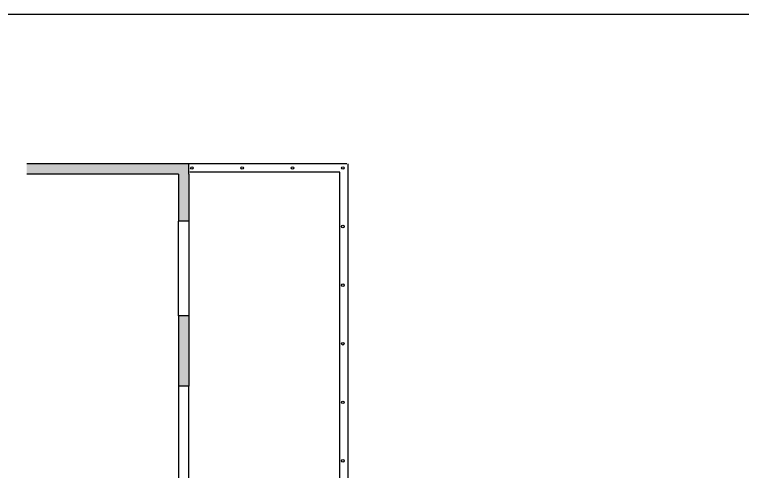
# Model space of a CAD drawing. Header units: millimetres. Extents: x 11902 to 12193, y 9935 to 10135.
# Drawn here: x 12030.09 to 12044.32, y 10126.38 to 10135.31 of the extents above; entities that cross this region are included whole.
import ezdxf

# ---------------------------------------------------------------- set-up
doc = ezdxf.new("R2010")
doc.units = ezdxf.units.MM
doc.layers.add('01-MUROS', color=7, linetype='Continuous')
doc.layers.add('02-CARPINTERÍAS', color=62, linetype='Continuous')

msp = doc.modelspace()

# ---------------------------------------------------------------- hatches: boundary and pattern name
at = {"layer": '01-MUROS'}
h = msp.add_hatch(color=253, dxfattribs=at)
h.dxf.hatch_style = 1
h.paths.add_polyline_path([(12030.3286, 10118.4892), (12030.3286, 10118.2892), (12033.4979, 10118.2892), (12033.4979, 10119.0892), (12033.2979, 10119.0892), (12033.2979, 10118.4892)])
h.paths.add_polyline_path([(12032.7979, 10122.4692), (12032.7979, 10123.0742), (12032.5979, 10123.0742), (12032.5979, 10122.2692), (12033.2979, 10122.2692), (12033.2979, 10121.6392), (12033.4979, 10121.6392), (12033.4979, 10122.4692)])
h.paths.add_polyline_path([(12032.5979, 10125.5392), (12032.5979, 10124.6742), (12032.7979, 10124.6742), (12032.7979, 10125.3392), (12033.4979, 10125.3392), (12033.4979, 10126.1967), (12033.2979, 10126.1967), (12033.2979, 10125.5392)])
h.paths.add_polyline_path([(12033.2979, 10129.4217), (12033.2979, 10128.0467), (12033.4979, 10128.0467), (12033.4979, 10128.7342), (12033.4979, 10129.4217)])
h.paths.add_polyline_path([(12030.3286, 10132.3892), (12030.3286, 10132.1892), (12033.2979, 10132.1892), (12033.2979, 10131.2717), (12033.4979, 10131.2717), (12033.4979, 10132.1892), (12033.4979, 10132.3892)])

# ---------------------------------------------------------------- linework, layer by layer
at = {"color": 3}
msp.add_lwpolyline([(11996.9229, 10085.2857), (12068.4403, 10085.2857), (12068.4403, 10135.3078), (11996.9229, 10135.3078)], close=True, dxfattribs=at)
at = {"layer": '01-MUROS'}
for p, q in [((12036.5879, 10132.3892), (12033.4979, 10132.3892)), ((12036.6079, 10132.3892), (12036.6079, 10122.3892)), ((12033.2979, 10132.1892), (12030.3286, 10132.1892)), ((12033.2979, 10132.1892), (12033.2979, 10131.2717)), ((12033.4979, 10132.1892), (12033.4979, 10131.2717)), ((12033.4979, 10131.2717), (12033.2979, 10131.2717)), ((12033.2979, 10129.4217), (12033.2979, 10128.0467)), ((12033.4979, 10129.4217), (12033.2979, 10129.4217)), ((12033.4979, 10129.4217), (12033.4979, 10128.0467)), ((12033.4979, 10128.7342), (12033.4979, 10128.0467)), ((12033.4979, 10128.0467), (12033.2979, 10128.0467))]:
    msp.add_line(p, q, dxfattribs=at)
for points in [[(12033.4979, 10132.1892), (12033.4979, 10132.1892), (12033.4979, 10132.3892), (12030.3286, 10132.3892)], [(12036.4479, 10122.3892), (12036.4479, 10132.2292), (12033.5179, 10132.2292)]]:
    msp.add_lwpolyline(points, dxfattribs=at)
at = {"layer": '02-CARPINTERÍAS'}
for p, q in [((12033.2979, 10129.4217), (12033.2979, 10131.2717)), ((12033.4979, 10131.2717), (12033.4979, 10129.4217)), ((12033.2979, 10128.0467), (12033.2979, 10126.1967)), ((12033.4979, 10126.1967), (12033.4979, 10128.0467))]:
    msp.add_line(p, q, dxfattribs=at)
for centre in [(12033.5579, 10132.3092), (12034.5413, 10132.3092), (12035.5246, 10132.3092), (12036.5079, 10132.3092), (12036.5079, 10131.1642), (12036.5079, 10130.0192), (12036.5079, 10128.8742), (12036.5079, 10127.7292), (12036.5079, 10126.5842)]:
    msp.add_circle(centre, 0.025, dxfattribs=at)

doc.saveas('drawing.dxf')
